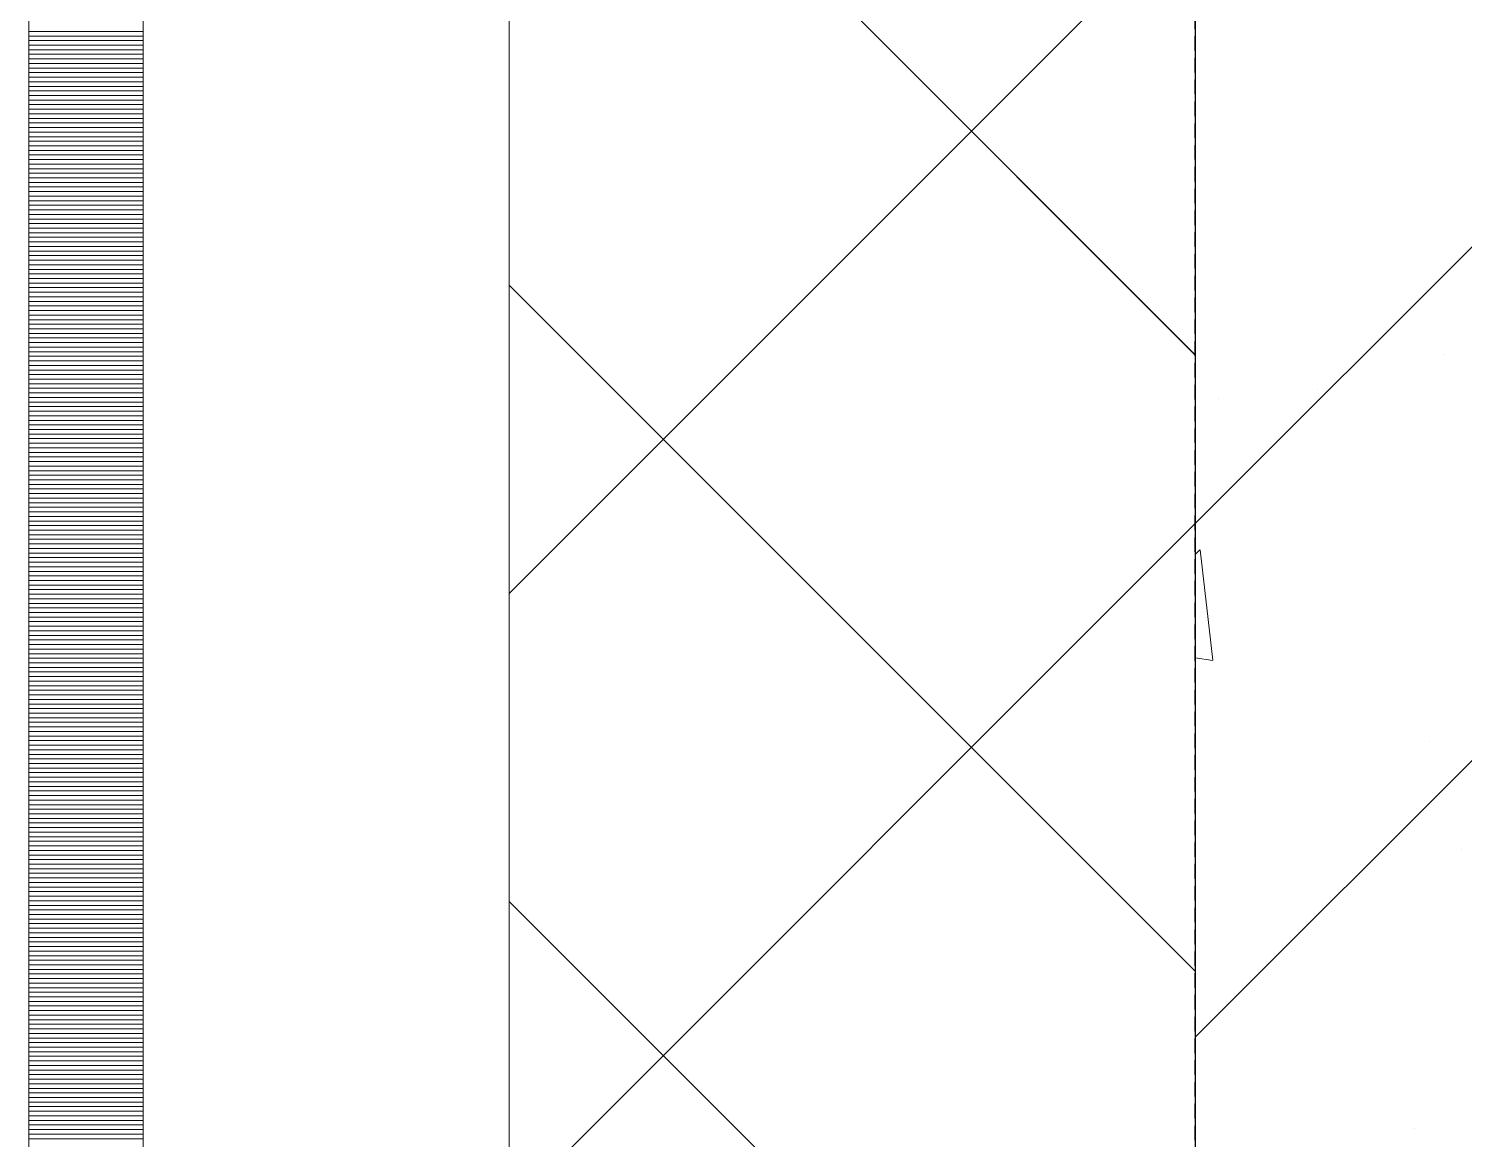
# Model space of a CAD drawing. Header units: millimetres. Extents: x 470010 to 1231400, y -134005 to 421770.
# Drawn here: x 672518.6 to 672832.4, y -43958.6 to -43715.9 of the extents above; entities that cross this region are included whole.
import ezdxf
from ezdxf.enums import TextEntityAlignment as Align

# ---------------------------------------------------------------- set-up
doc = ezdxf.new("R2010")
doc.units = ezdxf.units.MM
doc.linetypes.add('DASHED', pattern=[19.05, 12.7, -6.35])
doc.linetypes.add('HIDDEN2', pattern=[4.7625, 3.175, -1.5875])
doc.layers.get('Defpoints').update_dxf_attribs({"color": 140})
doc.layers.add('АР_Делит', color=120, linetype='Continuous', lineweight=0, plot=False)
for name, color, linetype, lineweight in [('АР_Колонны', 70, 'Continuous', 30), ('АР_Стены ЖБ', 7, 'Continuous', 35), ('АР_Стены ПЕНОблок', 52, 'Continuous', 20), ('АР_Тонкая', 254, 'Continuous', 5), ('АР_Утеплитель', 31, 'Continuous', 0), ('АР_Штриховка', 8, 'Continuous', 0)]:
    doc.layers.add(name, color=color, linetype=linetype, lineweight=lineweight)
doc.layers.add('РД_Оси_100', color=7, linetype='Continuous', lineweight=0, true_color=0x525252)
doc.styles.add('style1', font='ARIALN.TTF')

# ---------------------------------------------------------------- blocks, each defined once
blk = doc.blocks.new('СОШ_2200_АР_ОСИ_М100_28.05.24')
at = {"layer": 'АР_Делит', "color": 251, "linetype": 'DASHED', "true_color": 0x636466}
blk.add_lwpolyline([(114955, 135155), (114955, -355), (93595.036, -355), (93595.036, 13855), (94145, 13855), (94145, 68320), (66055, 68320), (66055, 13857.73), (83455, 13857.73), (83455, -355), (45245, -355), (45245, 13145), (44695, 13145), (44695, 26755), (45245, 26755), (45245, 68320), (20455, 68320), (20455, 26755), (27955, 26755), (27955, 13145), (-355, 13145), (-355, 100855)], dxfattribs=at)
blk = doc.blocks.new('A$C9108343f')
at = {"layer": 'АР_Колонны', "color": 18, "linetype": 'HIDDEN2', "lineweight": 25, "true_color": 0x000000}
blk.add_line((7054.96, 56155), (7054.96, 57055), dxfattribs=at)
at = {"layer": 'АР_Колонны', "color": 18, "linetype": 'Continuous', "lineweight": 15, "true_color": 0x000000}
blk.add_line((7054.96, 57055), (7054.96, 56155), dxfattribs=at)
blk.add_line((7054.96, 57055), (7054.96, 56155), dxfattribs=at)
at = {"layer": 'АР_Стены ЖБ', "color": 18, "linetype": 'Continuous', "lineweight": 30, "true_color": 0x000000}
blk.add_line((7054.96, 57055), (7054.96, 56155), dxfattribs=at)
at = {"layer": 'АР_Стены ПЕНОблок', "color": 18, "linetype": 'Continuous', "lineweight": 20, "true_color": 0x000000}
blk.add_line((7054.96, 97555), (7054.96, 21355), dxfattribs=at)
at = {"layer": 'АР_Тонкая', "color": 18, "linetype": 'Continuous', "lineweight": 5, "true_color": 0x000000}
for p, q in [((6799.96, 97555), (6799.96, 21355)), ((6824.96, 97555), (6824.96, 21355)), ((6824.96, 21355), (6824.96, 97555)), ((6904.96, 21355), (6904.96, 97555))]:
    blk.add_line(p, q, dxfattribs=at)
at = {"layer": 'АР_Утеплитель', "color": 18, "linetype": 'Continuous', "lineweight": 0, "true_color": 0x000000}
for p, q in [((6904.96, 97555), (6904.96, 21355)), ((7054.96, 21355), (7054.96, 97555))]:
    blk.add_line(p, q, dxfattribs=at)
at = {"layer": 'АР_Штриховка', "color": 18, "linetype": 'Continuous', "lineweight": 5, "true_color": 0x000000}
for p, q in [((7054.96, 56542.19), (7274.96, 56762.19)), ((7054.96, 56429.94), (7163.18, 56538.16))]:
    blk.add_line(p, q, dxfattribs=at)
at = {"layer": 'АР_Штриховка', "color": 18, "linetype": 'Continuous', "lineweight": 0, "true_color": 0x000000}
for p, q in [((7054.96, 56579.03), (6904.96, 56729.03)), ((6904.96, 56526.9), (7054.96, 56676.9)), ((6799.96, 56649.75), (6824.96, 56649.75)), ((6799.96, 56648.75), (6824.96, 56648.75)), ((6799.96, 56647.75), (6824.96, 56647.75)), ((6799.96, 56646.75), (6824.96, 56646.75)), ((6799.96, 56645.75), (6824.96, 56645.75)), ((6799.96, 56644.75), (6824.96, 56644.75)), ((6799.96, 56643.75), (6824.96, 56643.75)), ((6799.96, 56642.75), (6824.96, 56642.75)), ((6799.96, 56641.75), (6824.96, 56641.75)), ((6799.96, 56640.75), (6824.96, 56640.75)), ((6799.96, 56639.75), (6824.96, 56639.75)), ((6799.96, 56638.75), (6824.96, 56638.75)), ((6799.96, 56637.75), (6824.96, 56637.75)), ((6799.96, 56636.75), (6824.96, 56636.75)), ((6799.96, 56635.75), (6824.96, 56635.75)), ((6799.96, 56634.75), (6824.96, 56634.75)), ((6799.96, 56633.75), (6824.96, 56633.75)), ((6799.96, 56632.75), (6824.96, 56632.75)), ((6799.96, 56631.75), (6824.96, 56631.75)), ((6799.96, 56630.75), (6824.96, 56630.75)), ((6799.96, 56629.75), (6824.96, 56629.75)), ((6799.96, 56628.75), (6824.96, 56628.75)), ((6799.96, 56627.75), (6824.96, 56627.75)), ((6799.96, 56626.75), (6824.96, 56626.75)), ((6799.96, 56625.75), (6824.96, 56625.75)), ((6799.96, 56624.75), (6824.96, 56624.75)), ((6799.96, 56623.75), (6824.96, 56623.75)), ((6799.96, 56622.75), (6824.96, 56622.75)), ((6799.96, 56621.75), (6824.96, 56621.75)), ((6799.96, 56620.75), (6824.96, 56620.75)), ((6799.96, 56619.75), (6824.96, 56619.75)), ((6799.96, 56618.75), (6824.96, 56618.75)), ((6799.96, 56617.75), (6824.96, 56617.75)), ((6799.96, 56616.75), (6824.96, 56616.75)), ((6799.96, 56615.75), (6824.96, 56615.75)), ((6799.96, 56614.75), (6824.96, 56614.75)), ((6799.96, 56613.75), (6824.96, 56613.75)), ((6799.96, 56612.75), (6824.96, 56612.75)), ((6799.96, 56611.75), (6824.96, 56611.75)), ((6799.96, 56610.75), (6824.96, 56610.75)), ((6799.96, 56609.75), (6824.96, 56609.75)), ((6799.96, 56608.75), (6824.96, 56608.75)), ((6799.96, 56607.75), (6824.96, 56607.75)), ((6799.96, 56606.75), (6824.96, 56606.75)), ((6799.96, 56605.75), (6824.96, 56605.75)), ((6799.96, 56604.75), (6824.96, 56604.75)), ((6799.96, 56603.75), (6824.96, 56603.75)), ((6799.96, 56602.75), (6824.96, 56602.75)), ((6799.96, 56601.75), (6824.96, 56601.75)), ((6799.96, 56600.75), (6824.96, 56600.75)), ((6799.96, 56599.75), (6824.96, 56599.75)), ((6799.96, 56598.75), (6824.96, 56598.75)), ((6799.96, 56597.75), (6824.96, 56597.75)), ((6799.96, 56596.75), (6824.96, 56596.75)), ((6799.96, 56595.75), (6824.96, 56595.75)), ((6799.96, 56594.75), (6824.96, 56594.75)), ((6799.96, 56593.75), (6824.96, 56593.75)), ((6799.96, 56592.75), (6824.96, 56592.75)), ((7054.96, 56444.33), (6904.96, 56594.33)), ((6799.96, 56591.75), (6824.96, 56591.75)), ((6799.96, 56590.75), (6824.96, 56590.75)), ((6799.96, 56589.75), (6824.96, 56589.75)), ((6799.96, 56588.75), (6824.96, 56588.75)), ((6799.96, 56587.75), (6824.96, 56587.75)), ((6799.96, 56586.75), (6824.96, 56586.75)), ((6799.96, 56585.75), (6824.96, 56585.75)), ((6799.96, 56584.75), (6824.96, 56584.75)), ((6799.96, 56583.75), (6824.96, 56583.75)), ((6799.96, 56582.75), (6824.96, 56582.75)), ((6799.96, 56581.75), (6824.96, 56581.75)), ((6799.96, 56580.75), (6824.96, 56580.75)), ((6799.96, 56579.75), (6824.96, 56579.75)), ((6799.96, 56578.75), (6824.96, 56578.75)), ((6799.96, 56577.75), (6824.96, 56577.75)), ((6799.96, 56576.75), (6824.96, 56576.75)), ((7109.14, 56579.09), (7109.14, 56579.09)), ((6799.96, 56575.75), (6824.96, 56575.75)), ((6799.96, 56574.75), (6824.96, 56574.75)), ((6799.96, 56573.75), (6824.96, 56573.75)), ((6799.96, 56572.75), (6824.96, 56572.75)), ((6799.96, 56571.75), (6824.96, 56571.75)), ((6799.96, 56570.75), (6824.96, 56570.75)), ((7081.72, 56571.59), (7081.72, 56571.59)), ((6799.96, 56569.75), (6824.96, 56569.75)), ((6799.96, 56568.75), (6824.96, 56568.75)), ((6799.96, 56567.75), (6824.96, 56567.75)), ((7059.99, 56569.45), (7059.99, 56569.45)), ((6799.96, 56566.75), (6824.96, 56566.75)), ((6799.96, 56565.75), (6824.96, 56565.75)), ((6799.96, 56564.75), (6824.96, 56564.75)), ((6799.96, 56563.75), (6824.96, 56563.75)), ((6799.96, 56562.75), (6824.96, 56562.75)), ((6799.96, 56561.75), (6824.96, 56561.75)), ((6799.96, 56560.75), (6824.96, 56560.75)), ((6799.96, 56559.75), (6824.96, 56559.75)), ((6799.96, 56558.75), (6824.96, 56558.75)), ((6799.96, 56557.75), (6824.96, 56557.75)), ((6799.96, 56556.75), (6824.96, 56556.75)), ((6799.96, 56555.75), (6824.96, 56555.75)), ((6799.96, 56554.75), (6824.96, 56554.75)), ((6799.96, 56553.75), (6824.96, 56553.75)), ((6799.96, 56552.75), (6824.96, 56552.75)), ((6799.96, 56551.75), (6824.96, 56551.75)), ((6799.96, 56550.75), (6824.96, 56550.75)), ((6799.96, 56549.75), (6824.96, 56549.75)), ((6799.96, 56548.75), (6824.96, 56548.75)), ((6799.96, 56547.75), (6824.96, 56547.75)), ((6799.96, 56546.75), (6824.96, 56546.75)), ((6799.96, 56545.75), (6824.96, 56545.75)), ((6799.96, 56544.75), (6824.96, 56544.75)), ((6799.96, 56543.75), (6824.96, 56543.75)), ((6799.96, 56542.75), (6824.96, 56542.75)), ((6799.96, 56541.75), (6824.96, 56541.75)), ((6799.96, 56540.75), (6824.96, 56540.75)), ((6799.96, 56539.75), (6824.96, 56539.75)), ((6904.96, 56392.19), (7054.96, 56542.19)), ((6799.96, 56538.75), (6824.96, 56538.75)), ((6799.96, 56537.75), (6824.96, 56537.75)), ((6799.96, 56536.75), (6824.96, 56536.75)), ((7054.96, 56535.44), (7055.93, 56536.46)), ((7058.8, 56512.35), (7056, 56536.47)), ((6799.96, 56535.75), (6824.96, 56535.75)), ((6799.96, 56534.75), (6824.96, 56534.75)), ((6799.96, 56533.75), (6824.96, 56533.75)), ((6799.96, 56532.75), (6824.96, 56532.75)), ((6799.96, 56531.75), (6824.96, 56531.75)), ((6799.96, 56530.75), (6824.96, 56530.75)), ((6799.96, 56529.75), (6824.96, 56529.75)), ((6799.96, 56528.75), (6824.96, 56528.75)), ((6799.96, 56527.75), (6824.96, 56527.75)), ((6799.96, 56526.75), (6824.96, 56526.75)), ((6799.96, 56525.75), (6824.96, 56525.75)), ((6799.96, 56524.75), (6824.96, 56524.75)), ((6799.96, 56523.75), (6824.96, 56523.75)), ((6799.96, 56522.75), (6824.96, 56522.75)), ((6799.96, 56521.75), (6824.96, 56521.75)), ((6799.96, 56520.75), (6824.96, 56520.75)), ((6799.96, 56519.75), (6824.96, 56519.75)), ((6799.96, 56518.75), (6824.96, 56518.75)), ((6799.96, 56517.75), (6824.96, 56517.75)), ((6799.96, 56516.75), (6824.96, 56516.75)), ((6799.96, 56515.75), (6824.96, 56515.75)), ((6799.96, 56514.75), (6824.96, 56514.75)), ((6799.96, 56513.75), (6824.96, 56513.75)), ((6799.96, 56512.75), (6824.96, 56512.75)), ((6799.96, 56511.75), (6824.96, 56511.75)), ((7054.96, 56512.84), (7058.79, 56512.24)), ((6799.96, 56510.75), (6824.96, 56510.75)), ((6799.96, 56509.75), (6824.96, 56509.75)), ((6799.96, 56508.75), (6824.96, 56508.75)), ((6799.96, 56507.75), (6824.96, 56507.75)), ((6799.96, 56506.75), (6824.96, 56506.75)), ((6799.96, 56505.75), (6824.96, 56505.75)), ((6799.96, 56504.75), (6824.96, 56504.75)), ((6799.96, 56503.75), (6824.96, 56503.75)), ((6799.96, 56502.75), (6824.96, 56502.75)), ((6799.96, 56501.75), (6824.96, 56501.75)), ((6799.96, 56500.75), (6824.96, 56500.75)), ((6799.96, 56499.75), (6824.96, 56499.75)), ((6799.96, 56498.75), (6824.96, 56498.75)), ((6799.96, 56497.75), (6824.96, 56497.75)), ((6799.96, 56496.75), (6824.96, 56496.75)), ((6799.96, 56495.75), (6824.96, 56495.75)), ((6799.96, 56494.75), (6824.96, 56494.75)), ((6799.96, 56493.75), (6824.96, 56493.75)), ((6799.96, 56492.75), (6824.96, 56492.75)), ((7106.05, 56494.53), (7106.05, 56494.53)), ((6799.96, 56491.75), (6824.96, 56491.75)), ((6799.96, 56490.75), (6824.96, 56490.75)), ((6799.96, 56489.75), (6824.96, 56489.75)), ((6799.96, 56488.75), (6824.96, 56488.75)), ((6799.96, 56487.75), (6824.96, 56487.75)), ((6799.96, 56486.75), (6824.96, 56486.75)), ((6799.96, 56485.75), (6824.96, 56485.75)), ((6799.96, 56484.75), (6824.96, 56484.75)), ((6799.96, 56483.75), (6824.96, 56483.75)), ((6799.96, 56482.75), (6824.96, 56482.75)), ((6799.96, 56481.75), (6824.96, 56481.75)), ((6799.96, 56480.75), (6824.96, 56480.75)), ((6799.96, 56479.75), (6824.96, 56479.75)), ((6799.96, 56478.75), (6824.96, 56478.75)), ((6799.96, 56477.75), (6824.96, 56477.75)), ((6799.96, 56476.75), (6824.96, 56476.75)), ((6799.96, 56475.75), (6824.96, 56475.75)), ((6799.96, 56474.75), (6824.96, 56474.75)), ((6799.96, 56473.75), (6824.96, 56473.75)), ((6799.96, 56472.75), (6824.96, 56472.75)), ((6799.96, 56471.75), (6824.96, 56471.75)), ((6799.96, 56470.75), (6824.96, 56470.75)), ((7113.22, 56470.87), (7113.22, 56470.87)), ((6799.96, 56469.75), (6824.96, 56469.75)), ((6799.96, 56468.75), (6824.96, 56468.75)), ((6799.96, 56467.75), (6824.96, 56467.75)), ((6799.96, 56466.75), (6824.96, 56466.75)), ((6799.96, 56465.75), (6824.96, 56465.75)), ((6799.96, 56464.75), (6824.96, 56464.75)), ((6799.96, 56463.75), (6824.96, 56463.75)), ((6799.96, 56462.75), (6824.96, 56462.75)), ((6799.96, 56461.75), (6824.96, 56461.75)), ((6799.96, 56460.75), (6824.96, 56460.75)), ((6799.96, 56459.75), (6824.96, 56459.75)), ((6799.96, 56458.75), (6824.96, 56458.75)), ((6799.96, 56457.75), (6824.96, 56457.75)), ((7054.96, 56309.62), (6904.96, 56459.62)), ((6799.96, 56456.75), (6824.96, 56456.75)), ((6799.96, 56455.75), (6824.96, 56455.75)), ((6799.96, 56454.75), (6824.96, 56454.75)), ((6799.96, 56453.75), (6824.96, 56453.75)), ((6799.96, 56452.75), (6824.96, 56452.75)), ((6799.96, 56451.75), (6824.96, 56451.75)), ((6799.96, 56450.75), (6824.96, 56450.75)), ((6799.96, 56449.75), (6824.96, 56449.75)), ((6799.96, 56448.75), (6824.96, 56448.75)), ((6799.96, 56447.75), (6824.96, 56447.75)), ((6799.96, 56446.75), (6824.96, 56446.75)), ((6799.96, 56445.75), (6824.96, 56445.75)), ((6799.96, 56444.75), (6824.96, 56444.75)), ((6799.96, 56443.75), (6824.96, 56443.75)), ((6799.96, 56442.75), (6824.96, 56442.75)), ((6799.96, 56441.75), (6824.96, 56441.75)), ((6799.96, 56440.75), (6824.96, 56440.75)), ((6799.96, 56439.75), (6824.96, 56439.75)), ((6799.96, 56438.75), (6824.96, 56438.75)), ((6799.96, 56437.75), (6824.96, 56437.75)), ((6799.96, 56436.75), (6824.96, 56436.75)), ((6799.96, 56435.75), (6824.96, 56435.75)), ((6799.96, 56434.75), (6824.96, 56434.75)), ((6799.96, 56433.75), (6824.96, 56433.75)), ((6799.96, 56432.75), (6824.96, 56432.75)), ((6799.96, 56431.75), (6824.96, 56431.75)), ((6799.96, 56430.75), (6824.96, 56430.75)), ((6799.96, 56429.75), (6824.96, 56429.75)), ((6799.96, 56428.75), (6824.96, 56428.75)), ((6799.96, 56427.75), (6824.96, 56427.75)), ((6799.96, 56426.75), (6824.96, 56426.75)), ((6799.96, 56425.75), (6824.96, 56425.75)), ((6799.96, 56424.75), (6824.96, 56424.75)), ((6799.96, 56423.75), (6824.96, 56423.75)), ((6799.96, 56422.75), (6824.96, 56422.75)), ((6799.96, 56421.75), (6824.96, 56421.75)), ((6799.96, 56420.75), (6824.96, 56420.75)), ((6799.96, 56419.75), (6824.96, 56419.75)), ((6799.96, 56418.75), (6824.96, 56418.75)), ((6799.96, 56417.75), (6824.96, 56417.75)), ((6799.96, 56416.75), (6824.96, 56416.75)), ((6799.96, 56415.75), (6824.96, 56415.75)), ((6799.96, 56414.75), (6824.96, 56414.75)), ((6799.96, 56413.75), (6824.96, 56413.75)), ((6799.96, 56412.75), (6824.96, 56412.75)), ((6799.96, 56411.75), (6824.96, 56411.75)), ((6799.96, 56410.75), (6824.96, 56410.75)), ((6799.96, 56409.75), (6824.96, 56409.75)), ((6799.96, 56408.75), (6824.96, 56408.75)), ((6799.96, 56407.75), (6824.96, 56407.75)), ((7102.96, 56409.98), (7102.96, 56409.98))]:
    blk.add_line(p, q, dxfattribs=at)
at = {"layer": 'РД_Оси_100'}
blk.add_blockref('СОШ_2200_АР_ОСИ_М100_28.05.24', (7154.96, 6755), dxfattribs=at)
at = {"layer": 'Defpoints', "color": 18, "true_color": 0x000000, "style": 'style1'}
for p in [(143949.34, 316089.12), (143974.98, 281639.5), (143890.4, 273244.71), (143839.99, 264276.81), (143967.75, 254892.38), (12251.96, 104178.14), (12382.58, 96023.14)]:
    blk.add_attdef('АР-ПОМЕЩЕНИЕ:НАИМЕНОВАНИЕ', text='', height=100, dxfattribs=at).set_placement(p, align=Align.MIDDLE)
at = {"layer": 'Defpoints', "color": 18, "true_color": 0x000000, "style": 'style1', "flags": 8}
for p in [(143951.3, 279099.09), (143848.34, 269251.11), (143875.33, 260094.25), (144049.74, 250824.7), (163419.28, 238153.36), (155897.46, 237965.97), (183037.2, 237965.97), (143342.94, 237876.19)]:
    blk.add_attdef('АР-ПОМЕЩЕНИЕ:НАИМЕНОВАНИЕ', text='', height=100, dxfattribs=at).set_placement(p, align=Align.MIDDLE)

msp = doc.modelspace()

# ---------------------------------------------------------------- linework, layer by layer
at = {"layer": 'АР_Колонны', "color": 18, "linetype": 'HIDDEN2', "lineweight": 25, "true_color": 0x000000}
msp.add_line((672773.57, -44211.242), (672773.57, -43311.242), dxfattribs=at)
at = {"layer": 'АР_Колонны', "color": 18, "linetype": 'Continuous', "lineweight": 15, "true_color": 0x000000}
msp.add_line((672773.57, -43311.242), (672773.57, -44211.242), dxfattribs=at)
msp.add_line((672773.57, -43311.242), (672773.57, -44211.242), dxfattribs=at)
at = {"layer": 'АР_Стены ЖБ', "color": 18, "linetype": 'Continuous', "lineweight": 30, "true_color": 0x000000}
msp.add_line((672773.57, -43311.242), (672773.57, -44211.242), dxfattribs=at)
at = {"layer": 'АР_Стены ПЕНОблок', "color": 18, "linetype": 'Continuous', "lineweight": 20, "true_color": 0x000000}
msp.add_line((672773.57, -2811.242), (672773.57, -79011.242), dxfattribs=at)
at = {"layer": 'АР_Тонкая', "color": 18, "linetype": 'Continuous', "lineweight": 5, "true_color": 0x000000}
for p, q in [((672518.57, -2811.242), (672518.57, -79011.242)), ((672543.57, -2811.242), (672543.57, -79011.242)), ((672543.57, -79011.242), (672543.57, -2811.242)), ((672623.57, -79011.242), (672623.57, -2811.242))]:
    msp.add_line(p, q, dxfattribs=at)
at = {"layer": 'АР_Утеплитель', "color": 18, "linetype": 'Continuous', "lineweight": 0, "true_color": 0x000000}
for p, q in [((672623.57, -2811.242), (672623.57, -79011.242)), ((672773.57, -79011.242), (672773.57, -2811.242))]:
    msp.add_line(p, q, dxfattribs=at)
at = {"layer": 'АР_Штриховка', "color": 18, "linetype": 'Continuous', "lineweight": 5, "true_color": 0x000000}
for p, q in [((672773.57, -43824.05), (672993.57, -43604.05)), ((672773.57, -43936.304), (672881.793, -43828.081))]:
    msp.add_line(p, q, dxfattribs=at)
at = {"layer": 'АР_Штриховка', "color": 18, "linetype": 'Continuous', "lineweight": 0, "true_color": 0x000000}
for p, q in [((672773.57, -43787.21), (672623.57, -43637.21)), ((672623.57, -43839.347), (672773.57, -43689.347)), ((672518.57, -43716.492), (672543.57, -43716.492)), ((672518.57, -43717.492), (672543.57, -43717.492)), ((672518.57, -43718.492), (672543.57, -43718.492)), ((672518.57, -43719.492), (672543.57, -43719.492)), ((672518.57, -43720.492), (672543.57, -43720.492)), ((672518.57, -43721.492), (672543.57, -43721.492)), ((672518.57, -43722.492), (672543.57, -43722.492)), ((672518.57, -43723.492), (672543.57, -43723.492)), ((672518.57, -43724.492), (672543.57, -43724.492)), ((672518.57, -43725.492), (672543.57, -43725.492)), ((672518.57, -43726.492), (672543.57, -43726.492)), ((672518.57, -43727.492), (672543.57, -43727.492)), ((672518.57, -43728.492), (672543.57, -43728.492)), ((672518.57, -43729.492), (672543.57, -43729.492)), ((672518.57, -43730.492), (672543.57, -43730.492)), ((672518.57, -43731.492), (672543.57, -43731.492)), ((672518.57, -43732.492), (672543.57, -43732.492)), ((672518.57, -43733.492), (672543.57, -43733.492)), ((672518.57, -43734.492), (672543.57, -43734.492)), ((672518.57, -43735.492), (672543.57, -43735.492)), ((672518.57, -43736.492), (672543.57, -43736.492)), ((672518.57, -43737.492), (672543.57, -43737.492)), ((672518.57, -43738.492), (672543.57, -43738.492)), ((672518.57, -43739.492), (672543.57, -43739.492)), ((672518.57, -43740.492), (672543.57, -43740.492)), ((672518.57, -43741.492), (672543.57, -43741.492)), ((672518.57, -43742.492), (672543.57, -43742.492)), ((672518.57, -43743.492), (672543.57, -43743.492)), ((672518.57, -43744.492), (672543.57, -43744.492)), ((672518.57, -43745.492), (672543.57, -43745.492)), ((672518.57, -43746.492), (672543.57, -43746.492)), ((672518.57, -43747.492), (672543.57, -43747.492)), ((672518.57, -43748.492), (672543.57, -43748.492)), ((672518.57, -43749.492), (672543.57, -43749.492)), ((672518.57, -43750.492), (672543.57, -43750.492)), ((672518.57, -43751.492), (672543.57, -43751.492)), ((672518.57, -43752.492), (672543.57, -43752.492)), ((672518.57, -43753.492), (672543.57, -43753.492)), ((672518.57, -43754.492), (672543.57, -43754.492)), ((672518.57, -43755.492), (672543.57, -43755.492)), ((672518.57, -43756.492), (672543.57, -43756.492)), ((672518.57, -43757.492), (672543.57, -43757.492)), ((672518.57, -43758.492), (672543.57, -43758.492)), ((672518.57, -43759.492), (672543.57, -43759.492)), ((672518.57, -43760.492), (672543.57, -43760.492)), ((672518.57, -43761.492), (672543.57, -43761.492)), ((672518.57, -43762.492), (672543.57, -43762.492)), ((672518.57, -43763.492), (672543.57, -43763.492)), ((672518.57, -43764.492), (672543.57, -43764.492)), ((672518.57, -43765.492), (672543.57, -43765.492)), ((672518.57, -43766.492), (672543.57, -43766.492)), ((672518.57, -43767.492), (672543.57, -43767.492)), ((672518.57, -43768.492), (672543.57, -43768.492)), ((672518.57, -43769.492), (672543.57, -43769.492)), ((672518.57, -43770.492), (672543.57, -43770.492)), ((672518.57, -43771.492), (672543.57, -43771.492)), ((672518.57, -43772.492), (672543.57, -43772.492)), ((672518.57, -43773.492), (672543.57, -43773.492)), ((672773.57, -43921.913), (672623.57, -43771.913)), ((672518.57, -43774.492), (672543.57, -43774.492)), ((672518.57, -43775.492), (672543.57, -43775.492)), ((672518.57, -43776.492), (672543.57, -43776.492)), ((672518.57, -43777.492), (672543.57, -43777.492)), ((672518.57, -43778.492), (672543.57, -43778.492)), ((672518.57, -43779.492), (672543.57, -43779.492)), ((672518.57, -43780.492), (672543.57, -43780.492)), ((672518.57, -43781.492), (672543.57, -43781.492)), ((672518.57, -43782.492), (672543.57, -43782.492)), ((672518.57, -43783.492), (672543.57, -43783.492)), ((672518.57, -43784.492), (672543.57, -43784.492)), ((672518.57, -43785.492), (672543.57, -43785.492)), ((672518.57, -43786.492), (672543.57, -43786.492)), ((672518.57, -43787.492), (672543.57, -43787.492)), ((672518.57, -43788.492), (672543.57, -43788.492)), ((672518.57, -43789.492), (672543.57, -43789.492)), ((672518.57, -43790.492), (672543.57, -43790.492)), ((672518.57, -43791.492), (672543.57, -43791.492)), ((672518.57, -43792.492), (672543.57, -43792.492)), ((672518.57, -43793.492), (672543.57, -43793.492)), ((672518.57, -43794.492), (672543.57, -43794.492)), ((672518.57, -43795.492), (672543.57, -43795.492)), ((672518.57, -43796.492), (672543.57, -43796.492)), ((672518.57, -43797.492), (672543.57, -43797.492)), ((672518.57, -43798.492), (672543.57, -43798.492)), ((672518.57, -43799.492), (672543.57, -43799.492)), ((672518.57, -43800.492), (672543.57, -43800.492)), ((672518.57, -43801.492), (672543.57, -43801.492)), ((672518.57, -43802.492), (672543.57, -43802.492)), ((672518.57, -43803.492), (672543.57, -43803.492)), ((672518.57, -43804.492), (672543.57, -43804.492)), ((672518.57, -43805.492), (672543.57, -43805.492)), ((672518.57, -43806.492), (672543.57, -43806.492)), ((672518.57, -43807.492), (672543.57, -43807.492)), ((672518.57, -43808.492), (672543.57, -43808.492)), ((672518.57, -43809.492), (672543.57, -43809.492)), ((672518.57, -43810.492), (672543.57, -43810.492)), ((672518.57, -43811.492), (672543.57, -43811.492)), ((672518.57, -43812.492), (672543.57, -43812.492)), ((672518.57, -43813.492), (672543.57, -43813.492)), ((672518.57, -43814.492), (672543.57, -43814.492)), ((672518.57, -43815.492), (672543.57, -43815.492)), ((672518.57, -43816.492), (672543.57, -43816.492)), ((672518.57, -43817.492), (672543.57, -43817.492)), ((672518.57, -43818.492), (672543.57, -43818.492)), ((672518.57, -43819.492), (672543.57, -43819.492)), ((672518.57, -43820.492), (672543.57, -43820.492)), ((672518.57, -43821.492), (672543.57, -43821.492)), ((672518.57, -43822.492), (672543.57, -43822.492)), ((672518.57, -43823.492), (672543.57, -43823.492)), ((672623.57, -43974.05), (672773.57, -43824.05)), ((672518.57, -43824.492), (672543.57, -43824.492)), ((672518.57, -43825.492), (672543.57, -43825.492)), ((672518.57, -43826.492), (672543.57, -43826.492)), ((672518.57, -43827.492), (672543.57, -43827.492)), ((672518.57, -43828.492), (672543.57, -43828.492)), ((672518.57, -43829.492), (672543.57, -43829.492)), ((672518.57, -43830.492), (672543.57, -43830.492)), ((672773.57, -43830.799), (672774.547, -43829.781)), ((672777.414, -43853.896), (672774.608, -43829.774)), ((672518.57, -43831.492), (672543.57, -43831.492)), ((672518.57, -43832.492), (672543.57, -43832.492)), ((672518.57, -43833.492), (672543.57, -43833.492)), ((672518.57, -43834.492), (672543.57, -43834.492)), ((672518.57, -43835.492), (672543.57, -43835.492)), ((672518.57, -43836.492), (672543.57, -43836.492)), ((672518.57, -43837.492), (672543.57, -43837.492)), ((672518.57, -43838.492), (672543.57, -43838.492)), ((672518.57, -43839.492), (672543.57, -43839.492)), ((672518.57, -43840.492), (672543.57, -43840.492)), ((672518.57, -43841.492), (672543.57, -43841.492)), ((672518.57, -43842.492), (672543.57, -43842.492)), ((672518.57, -43843.492), (672543.57, -43843.492)), ((672518.57, -43844.492), (672543.57, -43844.492)), ((672518.57, -43845.492), (672543.57, -43845.492)), ((672518.57, -43846.492), (672543.57, -43846.492)), ((672518.57, -43847.492), (672543.57, -43847.492)), ((672518.57, -43848.492), (672543.57, -43848.492)), ((672518.57, -43849.492), (672543.57, -43849.492)), ((672518.57, -43850.492), (672543.57, -43850.492)), ((672518.57, -43851.492), (672543.57, -43851.492)), ((672518.57, -43852.492), (672543.57, -43852.492)), ((672518.57, -43853.492), (672543.57, -43853.492)), ((672518.57, -43854.492), (672543.57, -43854.492)), ((672518.57, -43855.492), (672543.57, -43855.492)), ((672773.57, -43853.405), (672777.398, -43853.999)), ((672518.57, -43856.492), (672543.57, -43856.492)), ((672518.57, -43857.492), (672543.57, -43857.492)), ((672518.57, -43858.492), (672543.57, -43858.492)), ((672518.57, -43859.492), (672543.57, -43859.492)), ((672518.57, -43860.492), (672543.57, -43860.492)), ((672518.57, -43861.492), (672543.57, -43861.492)), ((672518.57, -43862.492), (672543.57, -43862.492)), ((672518.57, -43863.492), (672543.57, -43863.492)), ((672518.57, -43864.492), (672543.57, -43864.492)), ((672518.57, -43865.492), (672543.57, -43865.492)), ((672518.57, -43866.492), (672543.57, -43866.492)), ((672518.57, -43867.492), (672543.57, -43867.492)), ((672518.57, -43868.492), (672543.57, -43868.492)), ((672518.57, -43869.492), (672543.57, -43869.492)), ((672518.57, -43870.492), (672543.57, -43870.492)), ((672518.57, -43871.492), (672543.57, -43871.492)), ((672518.57, -43872.492), (672543.57, -43872.492)), ((672518.57, -43873.492), (672543.57, -43873.492)), ((672518.57, -43874.492), (672543.57, -43874.492)), ((672518.57, -43875.492), (672543.57, -43875.492)), ((672518.57, -43876.492), (672543.57, -43876.492)), ((672518.57, -43877.492), (672543.57, -43877.492)), ((672518.57, -43878.492), (672543.57, -43878.492)), ((672518.57, -43879.492), (672543.57, -43879.492)), ((672518.57, -43880.492), (672543.57, -43880.492)), ((672518.57, -43881.492), (672543.57, -43881.492)), ((672518.57, -43882.492), (672543.57, -43882.492)), ((672518.57, -43883.492), (672543.57, -43883.492)), ((672518.57, -43884.492), (672543.57, -43884.492)), ((672518.57, -43885.492), (672543.57, -43885.492)), ((672518.57, -43886.492), (672543.57, -43886.492)), ((672518.57, -43887.492), (672543.57, -43887.492)), ((672518.57, -43888.492), (672543.57, -43888.492)), ((672518.57, -43889.492), (672543.57, -43889.492)), ((672518.57, -43890.492), (672543.57, -43890.492)), ((672518.57, -43891.492), (672543.57, -43891.492)), ((672518.57, -43892.492), (672543.57, -43892.492)), ((672518.57, -43893.492), (672543.57, -43893.492)), ((672518.57, -43894.492), (672543.57, -43894.492)), ((672518.57, -43895.492), (672543.57, -43895.492)), ((672518.57, -43896.492), (672543.57, -43896.492)), ((672518.57, -43897.492), (672543.57, -43897.492)), ((672518.57, -43898.492), (672543.57, -43898.492)), ((672518.57, -43899.492), (672543.57, -43899.492)), ((672518.57, -43900.492), (672543.57, -43900.492)), ((672518.57, -43901.492), (672543.57, -43901.492)), ((672518.57, -43902.492), (672543.57, -43902.492)), ((672518.57, -43903.492), (672543.57, -43903.492)), ((672518.57, -43904.492), (672543.57, -43904.492)), ((672518.57, -43905.492), (672543.57, -43905.492)), ((672518.57, -43906.492), (672543.57, -43906.492)), ((672518.57, -43907.492), (672543.57, -43907.492)), ((672518.57, -43908.492), (672543.57, -43908.492)), ((672773.57, -44056.617), (672623.57, -43906.617)), ((672518.57, -43909.492), (672543.57, -43909.492)), ((672518.57, -43910.492), (672543.57, -43910.492)), ((672518.57, -43911.492), (672543.57, -43911.492)), ((672518.57, -43912.492), (672543.57, -43912.492)), ((672518.57, -43913.492), (672543.57, -43913.492)), ((672518.57, -43914.492), (672543.57, -43914.492)), ((672518.57, -43915.492), (672543.57, -43915.492)), ((672518.57, -43916.492), (672543.57, -43916.492)), ((672518.57, -43917.492), (672543.57, -43917.492)), ((672518.57, -43918.492), (672543.57, -43918.492)), ((672518.57, -43919.492), (672543.57, -43919.492)), ((672518.57, -43920.492), (672543.57, -43920.492)), ((672518.57, -43921.492), (672543.57, -43921.492)), ((672518.57, -43922.492), (672543.57, -43922.492)), ((672518.57, -43923.492), (672543.57, -43923.492)), ((672518.57, -43924.492), (672543.57, -43924.492)), ((672518.57, -43925.492), (672543.57, -43925.492)), ((672518.57, -43926.492), (672543.57, -43926.492)), ((672518.57, -43927.492), (672543.57, -43927.492)), ((672518.57, -43928.492), (672543.57, -43928.492)), ((672518.57, -43929.492), (672543.57, -43929.492)), ((672518.57, -43930.492), (672543.57, -43930.492)), ((672518.57, -43931.492), (672543.57, -43931.492)), ((672518.57, -43932.492), (672543.57, -43932.492)), ((672518.57, -43933.492), (672543.57, -43933.492)), ((672518.57, -43934.492), (672543.57, -43934.492)), ((672518.57, -43935.492), (672543.57, -43935.492)), ((672518.57, -43936.492), (672543.57, -43936.492)), ((672518.57, -43937.492), (672543.57, -43937.492)), ((672518.57, -43938.492), (672543.57, -43938.492)), ((672518.57, -43939.492), (672543.57, -43939.492)), ((672518.57, -43940.492), (672543.57, -43940.492)), ((672518.57, -43941.492), (672543.57, -43941.492)), ((672518.57, -43942.492), (672543.57, -43942.492)), ((672518.57, -43943.492), (672543.57, -43943.492)), ((672518.57, -43944.492), (672543.57, -43944.492)), ((672518.57, -43945.492), (672543.57, -43945.492)), ((672518.57, -43946.492), (672543.57, -43946.492)), ((672518.57, -43947.492), (672543.57, -43947.492)), ((672518.57, -43948.492), (672543.57, -43948.492)), ((672518.57, -43949.492), (672543.57, -43949.492)), ((672518.57, -43950.492), (672543.57, -43950.492)), ((672518.57, -43951.492), (672543.57, -43951.492)), ((672518.57, -43952.492), (672543.57, -43952.492)), ((672518.57, -43953.492), (672543.57, -43953.492)), ((672518.57, -43954.492), (672543.57, -43954.492)), ((672518.57, -43955.492), (672543.57, -43955.492)), ((672518.57, -43956.492), (672543.57, -43956.492)), ((672518.57, -43957.492), (672543.57, -43957.492)), ((672518.57, -43958.492), (672543.57, -43958.492))]:
    msp.add_line(p, q, dxfattribs=at)

# ---------------------------------------------------------------- block references
msp.add_blockref('A$C9108343f', (665718.612, -100366.242))
at = {"layer": 'РД_Оси_100'}
msp.add_blockref('СОШ_2200_АР_ОСИ_М100_28.05.24', (672873.57, -93611.242), dxfattribs=at)

doc.saveas('drawing.dxf')
